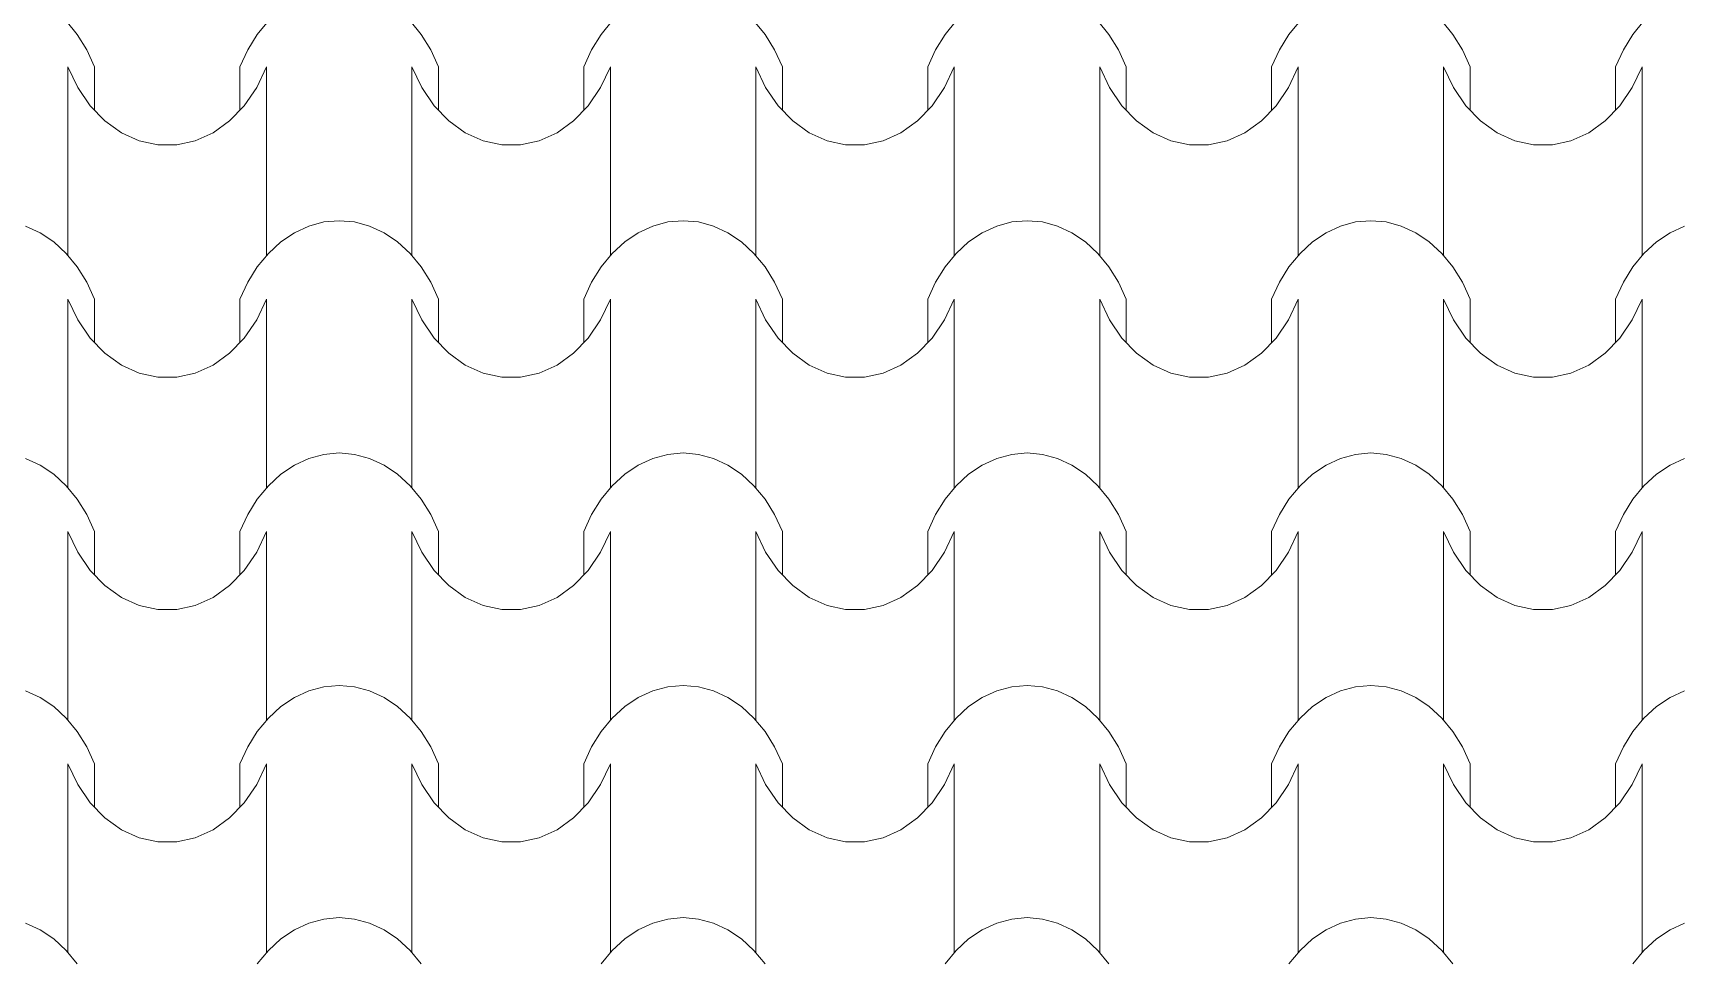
# Model space of a CAD drawing. Header units: millimetres. Extents: x 42452 to 2852333, y -419346 to 834876.
# Drawn here: x 2633486 to 2636714, y 649887 to 651705 of the extents above; entities that cross this region are included whole.
import ezdxf

# ---------------------------------------------------------------- set-up
doc = ezdxf.new("R2010")
doc.units = ezdxf.units.MM
doc.layers.add('M-2 keramitin shtrixi_Ном._пера__21_Pen_No__1', color=7, linetype='Continuous', lineweight=15)
doc.layers.add('memar', color=7, linetype='Continuous', lineweight=25)

# ---------------------------------------------------------------- blocks, each defined once
blk = doc.blocks.new('*X17')
at = {"layer": 'M-2 keramitin shtrixi_Ном._пера__21_Pen_No__1', "color": 7, "linetype": 'Continuous', "lineweight": 15}
for p, q in [((-252787.6, -1358982.3), (-252765.8, -1359009)), ((-252412.2, -1359009), (-252390.4, -1358982.3)), ((-252112, -1358982.3), (-252090.2, -1359009)), ((-251736.7, -1359009), (-251714.8, -1358982.3)), ((-251436.5, -1358982.3), (-251414.7, -1359009)), ((-251061.1, -1359009), (-251039.3, -1358982.3)), ((-250760.9, -1358982.3), (-250739.1, -1359009)), ((-250385.5, -1359009), (-250363.7, -1358982.3)), ((-250085.4, -1358982.3), (-250063.5, -1359009)), ((-249710, -1359009), (-249688.2, -1358982.3)), ((-252765.8, -1359009), (-252747.1, -1359039.2)), ((-252430.9, -1359039.2), (-252412.2, -1359009)), ((-252090.2, -1359009), (-252071.5, -1359039.2)), ((-251755.4, -1359039.2), (-251736.7, -1359009)), ((-251414.7, -1359009), (-251395.9, -1359039.2)), ((-251079.8, -1359039.2), (-251061.1, -1359009)), ((-250739.1, -1359009), (-250720.4, -1359039.2)), ((-250404.3, -1359039.2), (-250385.5, -1359009)), ((-250063.5, -1359009), (-250044.8, -1359039.2)), ((-249728.7, -1359039.2), (-249710, -1359009)), ((-252747.1, -1359039.2), (-252731.8, -1359072.4)), ((-252446.2, -1359072.4), (-252430.9, -1359039.2)), ((-252071.5, -1359039.2), (-252056.2, -1359072.4)), ((-251770.7, -1359072.4), (-251755.4, -1359039.2)), ((-251395.9, -1359039.2), (-251380.6, -1359072.4)), ((-251095.1, -1359072.4), (-251079.8, -1359039.2)), ((-250720.4, -1359039.2), (-250705.1, -1359072.4)), ((-250419.6, -1359072.4), (-250404.3, -1359039.2)), ((-250044.8, -1359039.2), (-250029.5, -1359072.4)), ((-249744, -1359072.4), (-249728.7, -1359039.2)), ((-252784, -1359257.5), (-252784, -1359072.4)), ((-252764.7, -1359113), (-252784, -1359072.4)), ((-252731.8, -1359157.5), (-252731.8, -1359072.4)), ((-252446.2, -1359157.5), (-252446.2, -1359072.4)), ((-252394, -1359072.4), (-252413.3, -1359113)), ((-252394, -1359257.5), (-252394, -1359072.4)), ((-252108.5, -1359257.5), (-252108.5, -1359072.4)), ((-252089.1, -1359113), (-252108.5, -1359072.4)), ((-252056.2, -1359157.5), (-252056.2, -1359072.4)), ((-251770.7, -1359157.5), (-251770.7, -1359072.4)), ((-251718.4, -1359072.4), (-251737.7, -1359113)), ((-251718.4, -1359257.5), (-251718.4, -1359072.4)), ((-251432.9, -1359257.5), (-251432.9, -1359072.4)), ((-251413.6, -1359113), (-251432.9, -1359072.4)), ((-251380.6, -1359157.5), (-251380.6, -1359072.4)), ((-251095.1, -1359157.5), (-251095.1, -1359072.4)), ((-251042.9, -1359072.4), (-251062.2, -1359113)), ((-251042.9, -1359257.5), (-251042.9, -1359072.4)), ((-250757.3, -1359257.5), (-250757.3, -1359072.4)), ((-250738, -1359113), (-250757.3, -1359072.4)), ((-250705.1, -1359157.5), (-250705.1, -1359072.4)), ((-250419.6, -1359157.5), (-250419.6, -1359072.4)), ((-250367.3, -1359072.4), (-250386.6, -1359113)), ((-250367.3, -1359257.5), (-250367.3, -1359072.4)), ((-250081.8, -1359257.5), (-250081.8, -1359072.4)), ((-250062.5, -1359113), (-250081.8, -1359072.4)), ((-250029.5, -1359157.5), (-250029.5, -1359072.4)), ((-249744, -1359157.5), (-249744, -1359072.4)), ((-249691.7, -1359072.4), (-249711.1, -1359113)), ((-249691.7, -1359257.5), (-249691.7, -1359072.4)), ((-252740.3, -1359148.7), (-252764.7, -1359113)), ((-252413.3, -1359113), (-252437.7, -1359148.7)), ((-252064.7, -1359148.7), (-252089.1, -1359113)), ((-251737.7, -1359113), (-251762.2, -1359148.7)), ((-251389.2, -1359148.7), (-251413.6, -1359113)), ((-251062.2, -1359113), (-251086.6, -1359148.7)), ((-250713.6, -1359148.7), (-250738, -1359113)), ((-250386.6, -1359113), (-250411, -1359148.7)), ((-250038, -1359148.7), (-250062.5, -1359113)), ((-249711.1, -1359113), (-249735.5, -1359148.7)), ((-252711.5, -1359178.6), (-252740.3, -1359148.7)), ((-252437.7, -1359148.7), (-252466.5, -1359178.6)), ((-252035.9, -1359178.6), (-252064.7, -1359148.7)), ((-251762.2, -1359148.7), (-251791, -1359178.6)), ((-251360.4, -1359178.6), (-251389.2, -1359148.7)), ((-251086.6, -1359148.7), (-251115.4, -1359178.6)), ((-250684.8, -1359178.6), (-250713.6, -1359148.7)), ((-250411, -1359148.7), (-250439.8, -1359178.6)), ((-250009.2, -1359178.6), (-250038, -1359148.7)), ((-249735.5, -1359148.7), (-249764.3, -1359178.6)), ((-252679.1, -1359201.8), (-252711.5, -1359178.6)), ((-252466.5, -1359178.6), (-252498.9, -1359201.8)), ((-252003.6, -1359201.8), (-252035.9, -1359178.6)), ((-251791, -1359178.6), (-251823.3, -1359201.8)), ((-251328, -1359201.8), (-251360.4, -1359178.6)), ((-251115.4, -1359178.6), (-251147.8, -1359201.8)), ((-250652.4, -1359201.8), (-250684.8, -1359178.6)), ((-250439.8, -1359178.6), (-250472.2, -1359201.8)), ((-249976.9, -1359201.8), (-250009.2, -1359178.6)), ((-249764.3, -1359178.6), (-249796.7, -1359201.8)), ((-252644.1, -1359217.7), (-252679.1, -1359201.8)), ((-252607.6, -1359225.7), (-252644.1, -1359217.7)), ((-252533.9, -1359217.7), (-252570.4, -1359225.7)), ((-252498.9, -1359201.8), (-252533.9, -1359217.7)), ((-251968.6, -1359217.7), (-252003.6, -1359201.8)), ((-251932, -1359225.7), (-251968.6, -1359217.7)), ((-251858.3, -1359217.7), (-251894.9, -1359225.7)), ((-251823.3, -1359201.8), (-251858.3, -1359217.7)), ((-251293, -1359217.7), (-251328, -1359201.8)), ((-251256.4, -1359225.7), (-251293, -1359217.7)), ((-251182.7, -1359217.7), (-251219.3, -1359225.7)), ((-251147.8, -1359201.8), (-251182.7, -1359217.7)), ((-250617.5, -1359217.7), (-250652.4, -1359201.8)), ((-250580.9, -1359225.7), (-250617.5, -1359217.7)), ((-250507.2, -1359217.7), (-250543.8, -1359225.7)), ((-250472.2, -1359201.8), (-250507.2, -1359217.7)), ((-249941.9, -1359217.7), (-249976.9, -1359201.8)), ((-249905.3, -1359225.7), (-249941.9, -1359217.7)), ((-249831.6, -1359217.7), (-249868.2, -1359225.7)), ((-249796.7, -1359201.8), (-249831.6, -1359217.7)), ((-252589, -1359225.7), (-252607.6, -1359225.7)), ((-252570.4, -1359225.7), (-252589, -1359225.7)), ((-251913.4, -1359225.7), (-251932, -1359225.7)), ((-251894.9, -1359225.7), (-251913.4, -1359225.7)), ((-251237.9, -1359225.7), (-251256.4, -1359225.7)), ((-251219.3, -1359225.7), (-251237.9, -1359225.7)), ((-250562.3, -1359225.7), (-250580.9, -1359225.7)), ((-250543.8, -1359225.7), (-250562.3, -1359225.7)), ((-249886.8, -1359225.7), (-249905.3, -1359225.7)), ((-249868.2, -1359225.7), (-249886.8, -1359225.7)), ((-252784, -1359442.6), (-252784, -1359257.5)), ((-252394, -1359442.6), (-252394, -1359257.5)), ((-252108.5, -1359442.6), (-252108.5, -1359257.5)), ((-251718.4, -1359442.6), (-251718.4, -1359257.5)), ((-251432.9, -1359442.6), (-251432.9, -1359257.5)), ((-251042.9, -1359442.6), (-251042.9, -1359257.5)), ((-250757.3, -1359442.6), (-250757.3, -1359257.5)), ((-250367.3, -1359442.6), (-250367.3, -1359257.5)), ((-250081.8, -1359442.6), (-250081.8, -1359257.5)), ((-249691.7, -1359442.6), (-249691.7, -1359257.5)), ((-252310.8, -1359385.1), (-252281.3, -1359377.1)), ((-252281.3, -1359377.1), (-252251.2, -1359374.5)), ((-252251.2, -1359374.5), (-252221.1, -1359377.1)), ((-252221.1, -1359377.1), (-252191.6, -1359385.1)), ((-251635.3, -1359385.1), (-251605.8, -1359377.1)), ((-251605.8, -1359377.1), (-251575.7, -1359374.5)), ((-251575.7, -1359374.5), (-251545.6, -1359377.1)), ((-251545.6, -1359377.1), (-251516, -1359385.1)), ((-250959.7, -1359385.1), (-250930.2, -1359377.1)), ((-250930.2, -1359377.1), (-250900.1, -1359374.5)), ((-250900.1, -1359374.5), (-250870, -1359377.1)), ((-250870, -1359377.1), (-250840.5, -1359385.1)), ((-250284.2, -1359385.1), (-250254.6, -1359377.1)), ((-250254.6, -1359377.1), (-250224.5, -1359374.5)), ((-250224.5, -1359374.5), (-250194.4, -1359377.1)), ((-250194.4, -1359377.1), (-250164.9, -1359385.1)), ((-252867.2, -1359385.1), (-252838.8, -1359398.2)), ((-252838.8, -1359398.2), (-252812.1, -1359416.2)), ((-252812.1, -1359416.2), (-252787.6, -1359438.7)), ((-252390.4, -1359438.7), (-252365.9, -1359416.2)), ((-252365.9, -1359416.2), (-252339.2, -1359398.2)), ((-252339.2, -1359398.2), (-252310.8, -1359385.1)), ((-252191.6, -1359385.1), (-252163.2, -1359398.2)), ((-252163.2, -1359398.2), (-252136.5, -1359416.2)), ((-252136.5, -1359416.2), (-252112, -1359438.7)), ((-251714.8, -1359438.7), (-251690.3, -1359416.2)), ((-251690.3, -1359416.2), (-251663.7, -1359398.2)), ((-251663.7, -1359398.2), (-251635.3, -1359385.1)), ((-251516, -1359385.1), (-251487.7, -1359398.2)), ((-251487.7, -1359398.2), (-251461, -1359416.2)), ((-251461, -1359416.2), (-251436.5, -1359438.7)), ((-251039.3, -1359438.7), (-251014.8, -1359416.2)), ((-251014.8, -1359416.2), (-250988.1, -1359398.2)), ((-250988.1, -1359398.2), (-250959.7, -1359385.1)), ((-250840.5, -1359385.1), (-250812.1, -1359398.2)), ((-250812.1, -1359398.2), (-250785.4, -1359416.2)), ((-250785.4, -1359416.2), (-250760.9, -1359438.7)), ((-250363.7, -1359438.7), (-250339.2, -1359416.2)), ((-250339.2, -1359416.2), (-250312.5, -1359398.2)), ((-250312.5, -1359398.2), (-250284.2, -1359385.1)), ((-250164.9, -1359385.1), (-250136.6, -1359398.2)), ((-250136.6, -1359398.2), (-250109.9, -1359416.2)), ((-250109.9, -1359416.2), (-250085.4, -1359438.7)), ((-249688.2, -1359438.7), (-249663.7, -1359416.2)), ((-249663.7, -1359416.2), (-249637, -1359398.2)), ((-249637, -1359398.2), (-249608.6, -1359385.1)), ((-252787.6, -1359438.7), (-252765.8, -1359465.3)), ((-252412.2, -1359465.3), (-252390.4, -1359438.7)), ((-252112, -1359438.7), (-252090.2, -1359465.3)), ((-251736.7, -1359465.3), (-251714.8, -1359438.7)), ((-251436.5, -1359438.7), (-251414.7, -1359465.3)), ((-251061.1, -1359465.3), (-251039.3, -1359438.7)), ((-250760.9, -1359438.7), (-250739.1, -1359465.3)), ((-250385.5, -1359465.3), (-250363.7, -1359438.7)), ((-250085.4, -1359438.7), (-250063.5, -1359465.3)), ((-249710, -1359465.3), (-249688.2, -1359438.7)), ((-252765.8, -1359465.3), (-252747.1, -1359495.5)), ((-252430.9, -1359495.5), (-252412.2, -1359465.3)), ((-252090.2, -1359465.3), (-252071.5, -1359495.5)), ((-251755.4, -1359495.5), (-251736.7, -1359465.3)), ((-251414.7, -1359465.3), (-251395.9, -1359495.5)), ((-251079.8, -1359495.5), (-251061.1, -1359465.3)), ((-250739.1, -1359465.3), (-250720.4, -1359495.5)), ((-250404.3, -1359495.5), (-250385.5, -1359465.3)), ((-250063.5, -1359465.3), (-250044.8, -1359495.5)), ((-249728.7, -1359495.5), (-249710, -1359465.3)), ((-252747.1, -1359495.5), (-252731.8, -1359528.8)), ((-252446.2, -1359528.8), (-252430.9, -1359495.5)), ((-252071.5, -1359495.5), (-252056.2, -1359528.8)), ((-251770.7, -1359528.8), (-251755.4, -1359495.5)), ((-251395.9, -1359495.5), (-251380.6, -1359528.8)), ((-251095.1, -1359528.8), (-251079.8, -1359495.5)), ((-250720.4, -1359495.5), (-250705.1, -1359528.8)), ((-250419.6, -1359528.8), (-250404.3, -1359495.5)), ((-250044.8, -1359495.5), (-250029.5, -1359528.8)), ((-249744, -1359528.8), (-249728.7, -1359495.5)), ((-252784, -1359713.9), (-252784, -1359528.8)), ((-252764.7, -1359569.3), (-252784, -1359528.8)), ((-252731.8, -1359613.9), (-252731.8, -1359528.8)), ((-252446.2, -1359613.9), (-252446.2, -1359528.8)), ((-252394, -1359528.8), (-252413.3, -1359569.3)), ((-252394, -1359713.9), (-252394, -1359528.8)), ((-252108.5, -1359713.9), (-252108.5, -1359528.8)), ((-252089.1, -1359569.3), (-252108.5, -1359528.8)), ((-252056.2, -1359613.9), (-252056.2, -1359528.8)), ((-251770.7, -1359613.9), (-251770.7, -1359528.8)), ((-251718.4, -1359528.8), (-251737.7, -1359569.3)), ((-251718.4, -1359713.9), (-251718.4, -1359528.8)), ((-251432.9, -1359713.9), (-251432.9, -1359528.8)), ((-251413.6, -1359569.3), (-251432.9, -1359528.8)), ((-251380.6, -1359613.9), (-251380.6, -1359528.8)), ((-251095.1, -1359613.9), (-251095.1, -1359528.8)), ((-251042.9, -1359528.8), (-251062.2, -1359569.3)), ((-251042.9, -1359713.9), (-251042.9, -1359528.8)), ((-250757.3, -1359713.9), (-250757.3, -1359528.8)), ((-250738, -1359569.3), (-250757.3, -1359528.8)), ((-250705.1, -1359613.9), (-250705.1, -1359528.8)), ((-250419.6, -1359613.9), (-250419.6, -1359528.8)), ((-250367.3, -1359528.8), (-250386.6, -1359569.3)), ((-250367.3, -1359713.9), (-250367.3, -1359528.8)), ((-250081.8, -1359713.9), (-250081.8, -1359528.8)), ((-250062.5, -1359569.3), (-250081.8, -1359528.8)), ((-250029.5, -1359613.9), (-250029.5, -1359528.8)), ((-249744, -1359613.9), (-249744, -1359528.8)), ((-249691.7, -1359528.8), (-249711.1, -1359569.3)), ((-249691.7, -1359713.9), (-249691.7, -1359528.8)), ((-252740.3, -1359605), (-252764.7, -1359569.3)), ((-252413.3, -1359569.3), (-252437.7, -1359605)), ((-252064.7, -1359605), (-252089.1, -1359569.3)), ((-251737.7, -1359569.3), (-251762.2, -1359605)), ((-251389.2, -1359605), (-251413.6, -1359569.3)), ((-251062.2, -1359569.3), (-251086.6, -1359605)), ((-250713.6, -1359605), (-250738, -1359569.3)), ((-250386.6, -1359569.3), (-250411, -1359605)), ((-250038, -1359605), (-250062.5, -1359569.3)), ((-249711.1, -1359569.3), (-249735.5, -1359605)), ((-252711.5, -1359634.9), (-252740.3, -1359605)), ((-252437.7, -1359605), (-252466.5, -1359634.9)), ((-252035.9, -1359634.9), (-252064.7, -1359605)), ((-251762.2, -1359605), (-251791, -1359634.9)), ((-251360.4, -1359634.9), (-251389.2, -1359605)), ((-251086.6, -1359605), (-251115.4, -1359634.9)), ((-250684.8, -1359634.9), (-250713.6, -1359605)), ((-250411, -1359605), (-250439.8, -1359634.9)), ((-250009.2, -1359634.9), (-250038, -1359605)), ((-249735.5, -1359605), (-249764.3, -1359634.9)), ((-252679.1, -1359658.2), (-252711.5, -1359634.9)), ((-252466.5, -1359634.9), (-252498.9, -1359658.2)), ((-252003.6, -1359658.2), (-252035.9, -1359634.9)), ((-251791, -1359634.9), (-251823.3, -1359658.2)), ((-251328, -1359658.2), (-251360.4, -1359634.9)), ((-251115.4, -1359634.9), (-251147.8, -1359658.2)), ((-250652.4, -1359658.2), (-250684.8, -1359634.9)), ((-250439.8, -1359634.9), (-250472.2, -1359658.2)), ((-249976.9, -1359658.2), (-250009.2, -1359634.9)), ((-249764.3, -1359634.9), (-249796.7, -1359658.2)), ((-252644.1, -1359674), (-252679.1, -1359658.2)), ((-252607.6, -1359682.1), (-252644.1, -1359674)), ((-252533.9, -1359674), (-252570.4, -1359682.1)), ((-252498.9, -1359658.2), (-252533.9, -1359674)), ((-251968.6, -1359674), (-252003.6, -1359658.2)), ((-251932, -1359682.1), (-251968.6, -1359674)), ((-251858.3, -1359674), (-251894.9, -1359682.1)), ((-251823.3, -1359658.2), (-251858.3, -1359674)), ((-251293, -1359674), (-251328, -1359658.2)), ((-251256.4, -1359682.1), (-251293, -1359674)), ((-251182.7, -1359674), (-251219.3, -1359682.1)), ((-251147.8, -1359658.2), (-251182.7, -1359674)), ((-250617.5, -1359674), (-250652.4, -1359658.2)), ((-250580.9, -1359682.1), (-250617.5, -1359674)), ((-250507.2, -1359674), (-250543.8, -1359682.1)), ((-250472.2, -1359658.2), (-250507.2, -1359674)), ((-249941.9, -1359674), (-249976.9, -1359658.2)), ((-249905.3, -1359682.1), (-249941.9, -1359674)), ((-249831.6, -1359674), (-249868.2, -1359682.1)), ((-249796.7, -1359658.2), (-249831.6, -1359674)), ((-252589, -1359682.1), (-252607.6, -1359682.1)), ((-252570.4, -1359682.1), (-252589, -1359682.1)), ((-251913.4, -1359682.1), (-251932, -1359682.1)), ((-251894.9, -1359682.1), (-251913.4, -1359682.1)), ((-251237.9, -1359682.1), (-251256.4, -1359682.1)), ((-251219.3, -1359682.1), (-251237.9, -1359682.1)), ((-250562.3, -1359682.1), (-250580.9, -1359682.1)), ((-250543.8, -1359682.1), (-250562.3, -1359682.1)), ((-249886.8, -1359682.1), (-249905.3, -1359682.1)), ((-249868.2, -1359682.1), (-249886.8, -1359682.1)), ((-252784, -1359898.9), (-252784, -1359713.9)), ((-252394, -1359898.9), (-252394, -1359713.9)), ((-252108.5, -1359898.9), (-252108.5, -1359713.9)), ((-251718.4, -1359898.9), (-251718.4, -1359713.9)), ((-251432.9, -1359898.9), (-251432.9, -1359713.9)), ((-251042.9, -1359898.9), (-251042.9, -1359713.9)), ((-250757.3, -1359898.9), (-250757.3, -1359713.9)), ((-250367.3, -1359898.9), (-250367.3, -1359713.9)), ((-250081.8, -1359898.9), (-250081.8, -1359713.9)), ((-249691.7, -1359898.9), (-249691.7, -1359713.9)), ((-252310.8, -1359841.4), (-252281.3, -1359833.5)), ((-252281.3, -1359833.5), (-252251.2, -1359830.8)), ((-252251.2, -1359830.8), (-252221.1, -1359833.5)), ((-252221.1, -1359833.5), (-252191.6, -1359841.4)), ((-251635.3, -1359841.4), (-251605.8, -1359833.5)), ((-251605.8, -1359833.5), (-251575.7, -1359830.8)), ((-251575.7, -1359830.8), (-251545.6, -1359833.5)), ((-251545.6, -1359833.5), (-251516, -1359841.4)), ((-250959.7, -1359841.4), (-250930.2, -1359833.5)), ((-250930.2, -1359833.5), (-250900.1, -1359830.8)), ((-250900.1, -1359830.8), (-250870, -1359833.5)), ((-250870, -1359833.5), (-250840.5, -1359841.4)), ((-250284.2, -1359841.4), (-250254.6, -1359833.5)), ((-250254.6, -1359833.5), (-250224.5, -1359830.8)), ((-250224.5, -1359830.8), (-250194.4, -1359833.5)), ((-250194.4, -1359833.5), (-250164.9, -1359841.4)), ((-252867.2, -1359841.4), (-252838.8, -1359854.5)), ((-252838.8, -1359854.5), (-252812.1, -1359872.5)), ((-252365.9, -1359872.5), (-252339.2, -1359854.5)), ((-252339.2, -1359854.5), (-252310.8, -1359841.4)), ((-252191.6, -1359841.4), (-252163.2, -1359854.5)), ((-252163.2, -1359854.5), (-252136.5, -1359872.5)), ((-251690.3, -1359872.5), (-251663.7, -1359854.5)), ((-251663.7, -1359854.5), (-251635.3, -1359841.4)), ((-251516, -1359841.4), (-251487.7, -1359854.5)), ((-251487.7, -1359854.5), (-251461, -1359872.5)), ((-251014.8, -1359872.5), (-250988.1, -1359854.5)), ((-250988.1, -1359854.5), (-250959.7, -1359841.4)), ((-250840.5, -1359841.4), (-250812.1, -1359854.5)), ((-250812.1, -1359854.5), (-250785.4, -1359872.5)), ((-250339.2, -1359872.5), (-250312.5, -1359854.5)), ((-250312.5, -1359854.5), (-250284.2, -1359841.4)), ((-250164.9, -1359841.4), (-250136.6, -1359854.5)), ((-250136.6, -1359854.5), (-250109.9, -1359872.5)), ((-249663.7, -1359872.5), (-249637, -1359854.5)), ((-249637, -1359854.5), (-249608.6, -1359841.4)), ((-252812.1, -1359872.5), (-252787.6, -1359895)), ((-252787.6, -1359895), (-252765.8, -1359921.7)), ((-252412.2, -1359921.7), (-252390.4, -1359895)), ((-252390.4, -1359895), (-252365.9, -1359872.5)), ((-252136.5, -1359872.5), (-252112, -1359895)), ((-252112, -1359895), (-252090.2, -1359921.7)), ((-251736.7, -1359921.7), (-251714.8, -1359895)), ((-251714.8, -1359895), (-251690.3, -1359872.5)), ((-251461, -1359872.5), (-251436.5, -1359895)), ((-251436.5, -1359895), (-251414.7, -1359921.7)), ((-251061.1, -1359921.7), (-251039.3, -1359895)), ((-251039.3, -1359895), (-251014.8, -1359872.5)), ((-250785.4, -1359872.5), (-250760.9, -1359895)), ((-250760.9, -1359895), (-250739.1, -1359921.7)), ((-250385.5, -1359921.7), (-250363.7, -1359895)), ((-250363.7, -1359895), (-250339.2, -1359872.5)), ((-250109.9, -1359872.5), (-250085.4, -1359895)), ((-250085.4, -1359895), (-250063.5, -1359921.7)), ((-249710, -1359921.7), (-249688.2, -1359895)), ((-249688.2, -1359895), (-249663.7, -1359872.5)), ((-252765.8, -1359921.7), (-252747.1, -1359951.9)), ((-252430.9, -1359951.9), (-252412.2, -1359921.7)), ((-252090.2, -1359921.7), (-252071.5, -1359951.9)), ((-251755.4, -1359951.9), (-251736.7, -1359921.7)), ((-251414.7, -1359921.7), (-251395.9, -1359951.9)), ((-251079.8, -1359951.9), (-251061.1, -1359921.7)), ((-250739.1, -1359921.7), (-250720.4, -1359951.9)), ((-250404.3, -1359951.9), (-250385.5, -1359921.7)), ((-250063.5, -1359921.7), (-250044.8, -1359951.9)), ((-249728.7, -1359951.9), (-249710, -1359921.7)), ((-252747.1, -1359951.9), (-252731.8, -1359985.1)), ((-252446.2, -1359985.1), (-252430.9, -1359951.9)), ((-252071.5, -1359951.9), (-252056.2, -1359985.1)), ((-251770.7, -1359985.1), (-251755.4, -1359951.9)), ((-251395.9, -1359951.9), (-251380.6, -1359985.1)), ((-251095.1, -1359985.1), (-251079.8, -1359951.9)), ((-250720.4, -1359951.9), (-250705.1, -1359985.1)), ((-250419.6, -1359985.1), (-250404.3, -1359951.9)), ((-250044.8, -1359951.9), (-250029.5, -1359985.1)), ((-249744, -1359985.1), (-249728.7, -1359951.9)), ((-252784, -1360170.2), (-252784, -1359985.1)), ((-252764.7, -1360025.6), (-252784, -1359985.1)), ((-252731.8, -1360070.2), (-252731.8, -1359985.1)), ((-252446.2, -1360070.2), (-252446.2, -1359985.1)), ((-252394, -1359985.1), (-252413.3, -1360025.6)), ((-252394, -1360170.2), (-252394, -1359985.1)), ((-252108.5, -1360170.2), (-252108.5, -1359985.1)), ((-252089.1, -1360025.6), (-252108.5, -1359985.1)), ((-252056.2, -1360070.2), (-252056.2, -1359985.1)), ((-251770.7, -1360070.2), (-251770.7, -1359985.1)), ((-251718.4, -1359985.1), (-251737.7, -1360025.6)), ((-251718.4, -1360170.2), (-251718.4, -1359985.1)), ((-251432.9, -1360170.2), (-251432.9, -1359985.1)), ((-251413.6, -1360025.6), (-251432.9, -1359985.1)), ((-251380.6, -1360070.2), (-251380.6, -1359985.1)), ((-251095.1, -1360070.2), (-251095.1, -1359985.1)), ((-251042.9, -1359985.1), (-251062.2, -1360025.6)), ((-251042.9, -1360170.2), (-251042.9, -1359985.1)), ((-250757.3, -1360170.2), (-250757.3, -1359985.1)), ((-250738, -1360025.6), (-250757.3, -1359985.1)), ((-250705.1, -1360070.2), (-250705.1, -1359985.1)), ((-250419.6, -1360070.2), (-250419.6, -1359985.1)), ((-250367.3, -1359985.1), (-250386.6, -1360025.6)), ((-250367.3, -1360170.2), (-250367.3, -1359985.1)), ((-250081.8, -1360170.2), (-250081.8, -1359985.1)), ((-250062.5, -1360025.6), (-250081.8, -1359985.1)), ((-250029.5, -1360070.2), (-250029.5, -1359985.1)), ((-249744, -1360070.2), (-249744, -1359985.1)), ((-249691.7, -1359985.1), (-249711.1, -1360025.6)), ((-249691.7, -1360170.2), (-249691.7, -1359985.1)), ((-252740.3, -1360061.4), (-252764.7, -1360025.6)), ((-252413.3, -1360025.6), (-252437.7, -1360061.4)), ((-252064.7, -1360061.4), (-252089.1, -1360025.6)), ((-251737.7, -1360025.6), (-251762.2, -1360061.4)), ((-251389.2, -1360061.4), (-251413.6, -1360025.6)), ((-251062.2, -1360025.6), (-251086.6, -1360061.4)), ((-250713.6, -1360061.4), (-250738, -1360025.6)), ((-250386.6, -1360025.6), (-250411, -1360061.4)), ((-250038, -1360061.4), (-250062.5, -1360025.6)), ((-249711.1, -1360025.6), (-249735.5, -1360061.4)), ((-252711.5, -1360091.3), (-252740.3, -1360061.4)), ((-252437.7, -1360061.4), (-252466.5, -1360091.3)), ((-252035.9, -1360091.3), (-252064.7, -1360061.4)), ((-251762.2, -1360061.4), (-251791, -1360091.3)), ((-251360.4, -1360091.3), (-251389.2, -1360061.4)), ((-251086.6, -1360061.4), (-251115.4, -1360091.3)), ((-250684.8, -1360091.3), (-250713.6, -1360061.4)), ((-250411, -1360061.4), (-250439.8, -1360091.3)), ((-250009.2, -1360091.3), (-250038, -1360061.4)), ((-249735.5, -1360061.4), (-249764.3, -1360091.3)), ((-252679.1, -1360114.5), (-252711.5, -1360091.3)), ((-252466.5, -1360091.3), (-252498.9, -1360114.5)), ((-252003.6, -1360114.5), (-252035.9, -1360091.3)), ((-251791, -1360091.3), (-251823.3, -1360114.5)), ((-251328, -1360114.5), (-251360.4, -1360091.3)), ((-251115.4, -1360091.3), (-251147.8, -1360114.5)), ((-250652.4, -1360114.5), (-250684.8, -1360091.3)), ((-250439.8, -1360091.3), (-250472.2, -1360114.5)), ((-249976.9, -1360114.5), (-250009.2, -1360091.3)), ((-249764.3, -1360091.3), (-249796.7, -1360114.5)), ((-252644.1, -1360130.4), (-252679.1, -1360114.5)), ((-252498.9, -1360114.5), (-252533.9, -1360130.4)), ((-251968.6, -1360130.4), (-252003.6, -1360114.5)), ((-251823.3, -1360114.5), (-251858.3, -1360130.4)), ((-251293, -1360130.4), (-251328, -1360114.5)), ((-251147.8, -1360114.5), (-251182.7, -1360130.4)), ((-250617.5, -1360130.4), (-250652.4, -1360114.5)), ((-250472.2, -1360114.5), (-250507.2, -1360130.4)), ((-249941.9, -1360130.4), (-249976.9, -1360114.5)), ((-249796.7, -1360114.5), (-249831.6, -1360130.4)), ((-252607.6, -1360138.4), (-252644.1, -1360130.4)), ((-252589, -1360138.4), (-252607.6, -1360138.4)), ((-252570.4, -1360138.4), (-252589, -1360138.4)), ((-252533.9, -1360130.4), (-252570.4, -1360138.4)), ((-251932, -1360138.4), (-251968.6, -1360130.4)), ((-251913.4, -1360138.4), (-251932, -1360138.4)), ((-251894.9, -1360138.4), (-251913.4, -1360138.4)), ((-251858.3, -1360130.4), (-251894.9, -1360138.4)), ((-251256.4, -1360138.4), (-251293, -1360130.4)), ((-251237.9, -1360138.4), (-251256.4, -1360138.4)), ((-251219.3, -1360138.4), (-251237.9, -1360138.4)), ((-251182.7, -1360130.4), (-251219.3, -1360138.4)), ((-250580.9, -1360138.4), (-250617.5, -1360130.4)), ((-250562.3, -1360138.4), (-250580.9, -1360138.4)), ((-250543.8, -1360138.4), (-250562.3, -1360138.4)), ((-250507.2, -1360130.4), (-250543.8, -1360138.4)), ((-249905.3, -1360138.4), (-249941.9, -1360130.4)), ((-249886.8, -1360138.4), (-249905.3, -1360138.4)), ((-249868.2, -1360138.4), (-249886.8, -1360138.4)), ((-249831.6, -1360130.4), (-249868.2, -1360138.4)), ((-252784, -1360355.3), (-252784, -1360170.2)), ((-252394, -1360355.3), (-252394, -1360170.2)), ((-252108.5, -1360355.3), (-252108.5, -1360170.2)), ((-251718.4, -1360355.3), (-251718.4, -1360170.2)), ((-251432.9, -1360355.3), (-251432.9, -1360170.2)), ((-251042.9, -1360355.3), (-251042.9, -1360170.2)), ((-250757.3, -1360355.3), (-250757.3, -1360170.2)), ((-250367.3, -1360355.3), (-250367.3, -1360170.2)), ((-250081.8, -1360355.3), (-250081.8, -1360170.2)), ((-249691.7, -1360355.3), (-249691.7, -1360170.2)), ((-252281.3, -1360289.8), (-252251.2, -1360287.2)), ((-252251.2, -1360287.2), (-252221.1, -1360289.8)), ((-251605.8, -1360289.8), (-251575.7, -1360287.2)), ((-251575.7, -1360287.2), (-251545.6, -1360289.8)), ((-250930.2, -1360289.8), (-250900.1, -1360287.2)), ((-250900.1, -1360287.2), (-250870, -1360289.8)), ((-250254.6, -1360289.8), (-250224.5, -1360287.2)), ((-250224.5, -1360287.2), (-250194.4, -1360289.8)), ((-252867.2, -1360297.8), (-252838.8, -1360310.9)), ((-252838.8, -1360310.9), (-252812.1, -1360328.9)), ((-252365.9, -1360328.9), (-252339.2, -1360310.9)), ((-252339.2, -1360310.9), (-252310.8, -1360297.8)), ((-252310.8, -1360297.8), (-252281.3, -1360289.8)), ((-252221.1, -1360289.8), (-252191.6, -1360297.8)), ((-252191.6, -1360297.8), (-252163.2, -1360310.9)), ((-252163.2, -1360310.9), (-252136.5, -1360328.9)), ((-251690.3, -1360328.9), (-251663.7, -1360310.9)), ((-251663.7, -1360310.9), (-251635.3, -1360297.8)), ((-251635.3, -1360297.8), (-251605.8, -1360289.8)), ((-251545.6, -1360289.8), (-251516, -1360297.8)), ((-251516, -1360297.8), (-251487.7, -1360310.9)), ((-251487.7, -1360310.9), (-251461, -1360328.9)), ((-251014.8, -1360328.9), (-250988.1, -1360310.9)), ((-250988.1, -1360310.9), (-250959.7, -1360297.8)), ((-250959.7, -1360297.8), (-250930.2, -1360289.8)), ((-250870, -1360289.8), (-250840.5, -1360297.8)), ((-250840.5, -1360297.8), (-250812.1, -1360310.9)), ((-250812.1, -1360310.9), (-250785.4, -1360328.9)), ((-250339.2, -1360328.9), (-250312.5, -1360310.9)), ((-250312.5, -1360310.9), (-250284.2, -1360297.8)), ((-250284.2, -1360297.8), (-250254.6, -1360289.8)), ((-250194.4, -1360289.8), (-250164.9, -1360297.8)), ((-250164.9, -1360297.8), (-250136.6, -1360310.9)), ((-250136.6, -1360310.9), (-250109.9, -1360328.9)), ((-249663.7, -1360328.9), (-249637, -1360310.9)), ((-249637, -1360310.9), (-249608.6, -1360297.8)), ((-252812.1, -1360328.9), (-252787.6, -1360351.4)), ((-252787.6, -1360351.4), (-252765.8, -1360378)), ((-252412.2, -1360378), (-252390.4, -1360351.4)), ((-252390.4, -1360351.4), (-252365.9, -1360328.9)), ((-252136.5, -1360328.9), (-252112, -1360351.4)), ((-252112, -1360351.4), (-252090.2, -1360378)), ((-251736.7, -1360378), (-251714.8, -1360351.4)), ((-251714.8, -1360351.4), (-251690.3, -1360328.9)), ((-251461, -1360328.9), (-251436.5, -1360351.4)), ((-251436.5, -1360351.4), (-251414.7, -1360378)), ((-251061.1, -1360378), (-251039.3, -1360351.4)), ((-251039.3, -1360351.4), (-251014.8, -1360328.9)), ((-250785.4, -1360328.9), (-250760.9, -1360351.4)), ((-250760.9, -1360351.4), (-250739.1, -1360378)), ((-250385.5, -1360378), (-250363.7, -1360351.4)), ((-250363.7, -1360351.4), (-250339.2, -1360328.9)), ((-250109.9, -1360328.9), (-250085.4, -1360351.4)), ((-250085.4, -1360351.4), (-250063.5, -1360378)), ((-249710, -1360378), (-249688.2, -1360351.4)), ((-249688.2, -1360351.4), (-249663.7, -1360328.9)), ((-252765.8, -1360378), (-252747.1, -1360408.2)), ((-252430.9, -1360408.2), (-252412.2, -1360378)), ((-252090.2, -1360378), (-252071.5, -1360408.2)), ((-251755.4, -1360408.2), (-251736.7, -1360378)), ((-251414.7, -1360378), (-251395.9, -1360408.2)), ((-251079.8, -1360408.2), (-251061.1, -1360378)), ((-250739.1, -1360378), (-250720.4, -1360408.2)), ((-250404.3, -1360408.2), (-250385.5, -1360378)), ((-250063.5, -1360378), (-250044.8, -1360408.2)), ((-249728.7, -1360408.2), (-249710, -1360378)), ((-252747.1, -1360408.2), (-252731.8, -1360441.5)), ((-252446.2, -1360441.5), (-252430.9, -1360408.2)), ((-252071.5, -1360408.2), (-252056.2, -1360441.5)), ((-251770.7, -1360441.5), (-251755.4, -1360408.2)), ((-251395.9, -1360408.2), (-251380.6, -1360441.5)), ((-251095.1, -1360441.5), (-251079.8, -1360408.2)), ((-250720.4, -1360408.2), (-250705.1, -1360441.5)), ((-250419.6, -1360441.5), (-250404.3, -1360408.2)), ((-250044.8, -1360408.2), (-250029.5, -1360441.5)), ((-249744, -1360441.5), (-249728.7, -1360408.2)), ((-252784, -1360626.6), (-252784, -1360441.5)), ((-252764.7, -1360482), (-252784, -1360441.5)), ((-252731.8, -1360526.6), (-252731.8, -1360441.5)), ((-252446.2, -1360526.6), (-252446.2, -1360441.5)), ((-252394, -1360441.5), (-252413.3, -1360482)), ((-252394, -1360626.6), (-252394, -1360441.5)), ((-252108.5, -1360626.6), (-252108.5, -1360441.5)), ((-252089.1, -1360482), (-252108.5, -1360441.5)), ((-252056.2, -1360526.6), (-252056.2, -1360441.5)), ((-251770.7, -1360526.6), (-251770.7, -1360441.5)), ((-251718.4, -1360441.5), (-251737.7, -1360482)), ((-251718.4, -1360626.6), (-251718.4, -1360441.5)), ((-251432.9, -1360626.6), (-251432.9, -1360441.5)), ((-251413.6, -1360482), (-251432.9, -1360441.5)), ((-251380.6, -1360526.6), (-251380.6, -1360441.5)), ((-251095.1, -1360526.6), (-251095.1, -1360441.5)), ((-251042.9, -1360441.5), (-251062.2, -1360482)), ((-251042.9, -1360626.6), (-251042.9, -1360441.5)), ((-250757.3, -1360626.6), (-250757.3, -1360441.5)), ((-250738, -1360482), (-250757.3, -1360441.5)), ((-250705.1, -1360526.6), (-250705.1, -1360441.5)), ((-250419.6, -1360526.6), (-250419.6, -1360441.5)), ((-250367.3, -1360441.5), (-250386.6, -1360482)), ((-250367.3, -1360626.6), (-250367.3, -1360441.5)), ((-250081.8, -1360626.6), (-250081.8, -1360441.5)), ((-250062.5, -1360482), (-250081.8, -1360441.5)), ((-250029.5, -1360526.6), (-250029.5, -1360441.5)), ((-249744, -1360526.6), (-249744, -1360441.5)), ((-249691.7, -1360441.5), (-249711.1, -1360482)), ((-249691.7, -1360626.6), (-249691.7, -1360441.5)), ((-252740.3, -1360517.7), (-252764.7, -1360482)), ((-252413.3, -1360482), (-252437.7, -1360517.7)), ((-252064.7, -1360517.7), (-252089.1, -1360482)), ((-251737.7, -1360482), (-251762.2, -1360517.7)), ((-251389.2, -1360517.7), (-251413.6, -1360482)), ((-251062.2, -1360482), (-251086.6, -1360517.7)), ((-250713.6, -1360517.7), (-250738, -1360482)), ((-250386.6, -1360482), (-250411, -1360517.7)), ((-250038, -1360517.7), (-250062.5, -1360482)), ((-249711.1, -1360482), (-249735.5, -1360517.7)), ((-252711.5, -1360547.6), (-252740.3, -1360517.7)), ((-252437.7, -1360517.7), (-252466.5, -1360547.6)), ((-252035.9, -1360547.6), (-252064.7, -1360517.7)), ((-251762.2, -1360517.7), (-251791, -1360547.6)), ((-251360.4, -1360547.6), (-251389.2, -1360517.7)), ((-251086.6, -1360517.7), (-251115.4, -1360547.6)), ((-250684.8, -1360547.6), (-250713.6, -1360517.7)), ((-250411, -1360517.7), (-250439.8, -1360547.6)), ((-250009.2, -1360547.6), (-250038, -1360517.7)), ((-249735.5, -1360517.7), (-249764.3, -1360547.6)), ((-252679.1, -1360570.9), (-252711.5, -1360547.6)), ((-252644.1, -1360586.7), (-252679.1, -1360570.9)), ((-252498.9, -1360570.9), (-252533.9, -1360586.7)), ((-252466.5, -1360547.6), (-252498.9, -1360570.9)), ((-252003.6, -1360570.9), (-252035.9, -1360547.6)), ((-251968.6, -1360586.7), (-252003.6, -1360570.9)), ((-251823.3, -1360570.9), (-251858.3, -1360586.7)), ((-251791, -1360547.6), (-251823.3, -1360570.9)), ((-251328, -1360570.9), (-251360.4, -1360547.6)), ((-251293, -1360586.7), (-251328, -1360570.9)), ((-251147.8, -1360570.9), (-251182.7, -1360586.7)), ((-251115.4, -1360547.6), (-251147.8, -1360570.9)), ((-250652.4, -1360570.9), (-250684.8, -1360547.6)), ((-250617.5, -1360586.7), (-250652.4, -1360570.9)), ((-250472.2, -1360570.9), (-250507.2, -1360586.7)), ((-250439.8, -1360547.6), (-250472.2, -1360570.9)), ((-249976.9, -1360570.9), (-250009.2, -1360547.6)), ((-249941.9, -1360586.7), (-249976.9, -1360570.9)), ((-249796.7, -1360570.9), (-249831.6, -1360586.7)), ((-249764.3, -1360547.6), (-249796.7, -1360570.9)), ((-252607.6, -1360594.8), (-252644.1, -1360586.7)), ((-252589, -1360594.8), (-252607.6, -1360594.8)), ((-252570.4, -1360594.8), (-252589, -1360594.8)), ((-252533.9, -1360586.7), (-252570.4, -1360594.8)), ((-251932, -1360594.8), (-251968.6, -1360586.7)), ((-251913.4, -1360594.8), (-251932, -1360594.8)), ((-251894.9, -1360594.8), (-251913.4, -1360594.8)), ((-251858.3, -1360586.7), (-251894.9, -1360594.8)), ((-251256.4, -1360594.8), (-251293, -1360586.7)), ((-251237.9, -1360594.8), (-251256.4, -1360594.8)), ((-251219.3, -1360594.8), (-251237.9, -1360594.8)), ((-251182.7, -1360586.7), (-251219.3, -1360594.8)), ((-250580.9, -1360594.8), (-250617.5, -1360586.7)), ((-250562.3, -1360594.8), (-250580.9, -1360594.8)), ((-250543.8, -1360594.8), (-250562.3, -1360594.8)), ((-250507.2, -1360586.7), (-250543.8, -1360594.8)), ((-249905.3, -1360594.8), (-249941.9, -1360586.7)), ((-249886.8, -1360594.8), (-249905.3, -1360594.8)), ((-249868.2, -1360594.8), (-249886.8, -1360594.8)), ((-249831.6, -1360586.7), (-249868.2, -1360594.8)), ((-252784, -1360811.6), (-252784, -1360626.6)), ((-252394, -1360811.6), (-252394, -1360626.6)), ((-252108.5, -1360811.6), (-252108.5, -1360626.6)), ((-251718.4, -1360811.6), (-251718.4, -1360626.6)), ((-251432.9, -1360811.6), (-251432.9, -1360626.6)), ((-251042.9, -1360811.6), (-251042.9, -1360626.6)), ((-250757.3, -1360811.6), (-250757.3, -1360626.6)), ((-250367.3, -1360811.6), (-250367.3, -1360626.6)), ((-250081.8, -1360811.6), (-250081.8, -1360626.6)), ((-249691.7, -1360811.6), (-249691.7, -1360626.6)), ((-252867.2, -1360754.1), (-252838.8, -1360767.2)), ((-252838.8, -1360767.2), (-252812.1, -1360785.2)), ((-252365.9, -1360785.2), (-252339.2, -1360767.2)), ((-252339.2, -1360767.2), (-252310.8, -1360754.1)), ((-252310.8, -1360754.1), (-252281.3, -1360746.2)), ((-252281.3, -1360746.2), (-252251.2, -1360743.5)), ((-252251.2, -1360743.5), (-252221.1, -1360746.2)), ((-252221.1, -1360746.2), (-252191.6, -1360754.1)), ((-252191.6, -1360754.1), (-252163.2, -1360767.2)), ((-252163.2, -1360767.2), (-252136.5, -1360785.2)), ((-251690.3, -1360785.2), (-251663.7, -1360767.2)), ((-251663.7, -1360767.2), (-251635.3, -1360754.1)), ((-251635.3, -1360754.1), (-251605.8, -1360746.2)), ((-251605.8, -1360746.2), (-251575.7, -1360743.5)), ((-251575.7, -1360743.5), (-251545.6, -1360746.2)), ((-251545.6, -1360746.2), (-251516, -1360754.1)), ((-251516, -1360754.1), (-251487.7, -1360767.2)), ((-251487.7, -1360767.2), (-251461, -1360785.2)), ((-251014.8, -1360785.2), (-250988.1, -1360767.2)), ((-250988.1, -1360767.2), (-250959.7, -1360754.1)), ((-250959.7, -1360754.1), (-250930.2, -1360746.2)), ((-250930.2, -1360746.2), (-250900.1, -1360743.5)), ((-250900.1, -1360743.5), (-250870, -1360746.2)), ((-250870, -1360746.2), (-250840.5, -1360754.1)), ((-250840.5, -1360754.1), (-250812.1, -1360767.2)), ((-250812.1, -1360767.2), (-250785.4, -1360785.2)), ((-250339.2, -1360785.2), (-250312.5, -1360767.2)), ((-250312.5, -1360767.2), (-250284.2, -1360754.1)), ((-250284.2, -1360754.1), (-250254.6, -1360746.2)), ((-250254.6, -1360746.2), (-250224.5, -1360743.5)), ((-250224.5, -1360743.5), (-250194.4, -1360746.2)), ((-250194.4, -1360746.2), (-250164.9, -1360754.1)), ((-250164.9, -1360754.1), (-250136.6, -1360767.2)), ((-250136.6, -1360767.2), (-250109.9, -1360785.2)), ((-249663.7, -1360785.2), (-249637, -1360767.2)), ((-249637, -1360767.2), (-249608.6, -1360754.1)), ((-252812.1, -1360785.2), (-252787.6, -1360807.7)), ((-252390.4, -1360807.7), (-252365.9, -1360785.2)), ((-252136.5, -1360785.2), (-252112, -1360807.7)), ((-251714.8, -1360807.7), (-251690.3, -1360785.2)), ((-251461, -1360785.2), (-251436.5, -1360807.7)), ((-251039.3, -1360807.7), (-251014.8, -1360785.2)), ((-250785.4, -1360785.2), (-250760.9, -1360807.7)), ((-250363.7, -1360807.7), (-250339.2, -1360785.2)), ((-250109.9, -1360785.2), (-250085.4, -1360807.7)), ((-249688.2, -1360807.7), (-249663.7, -1360785.2)), ((-252787.6, -1360807.7), (-252765.8, -1360834.4)), ((-252412.2, -1360834.4), (-252390.4, -1360807.7)), ((-252112, -1360807.7), (-252090.2, -1360834.4)), ((-251736.7, -1360834.4), (-251714.8, -1360807.7)), ((-251436.5, -1360807.7), (-251414.7, -1360834.4)), ((-251061.1, -1360834.4), (-251039.3, -1360807.7)), ((-250760.9, -1360807.7), (-250739.1, -1360834.4)), ((-250385.5, -1360834.4), (-250363.7, -1360807.7)), ((-250085.4, -1360807.7), (-250063.5, -1360834.4)), ((-249710, -1360834.4), (-249688.2, -1360807.7))]:
    blk.add_line(p, q, dxfattribs=at)
blk = doc.blocks.new('Fill_2')
at = {"layer": 'M-2 keramitin shtrixi_Ном._пера__21_Pen_No__1', "color": 7, "linetype": 'Continuous', "lineweight": 15}
blk.add_blockref('*X17', (0, 0), dxfattribs=at)

msp = doc.modelspace()

# ---------------------------------------------------------------- block references
at = {"layer": 'memar', "color": 7, "linetype": 'Continuous', "lineweight": 25}
msp.add_blockref('Fill_2', (2886339.40236, 2010710.49399), dxfattribs=at)

doc.saveas('drawing.dxf')
